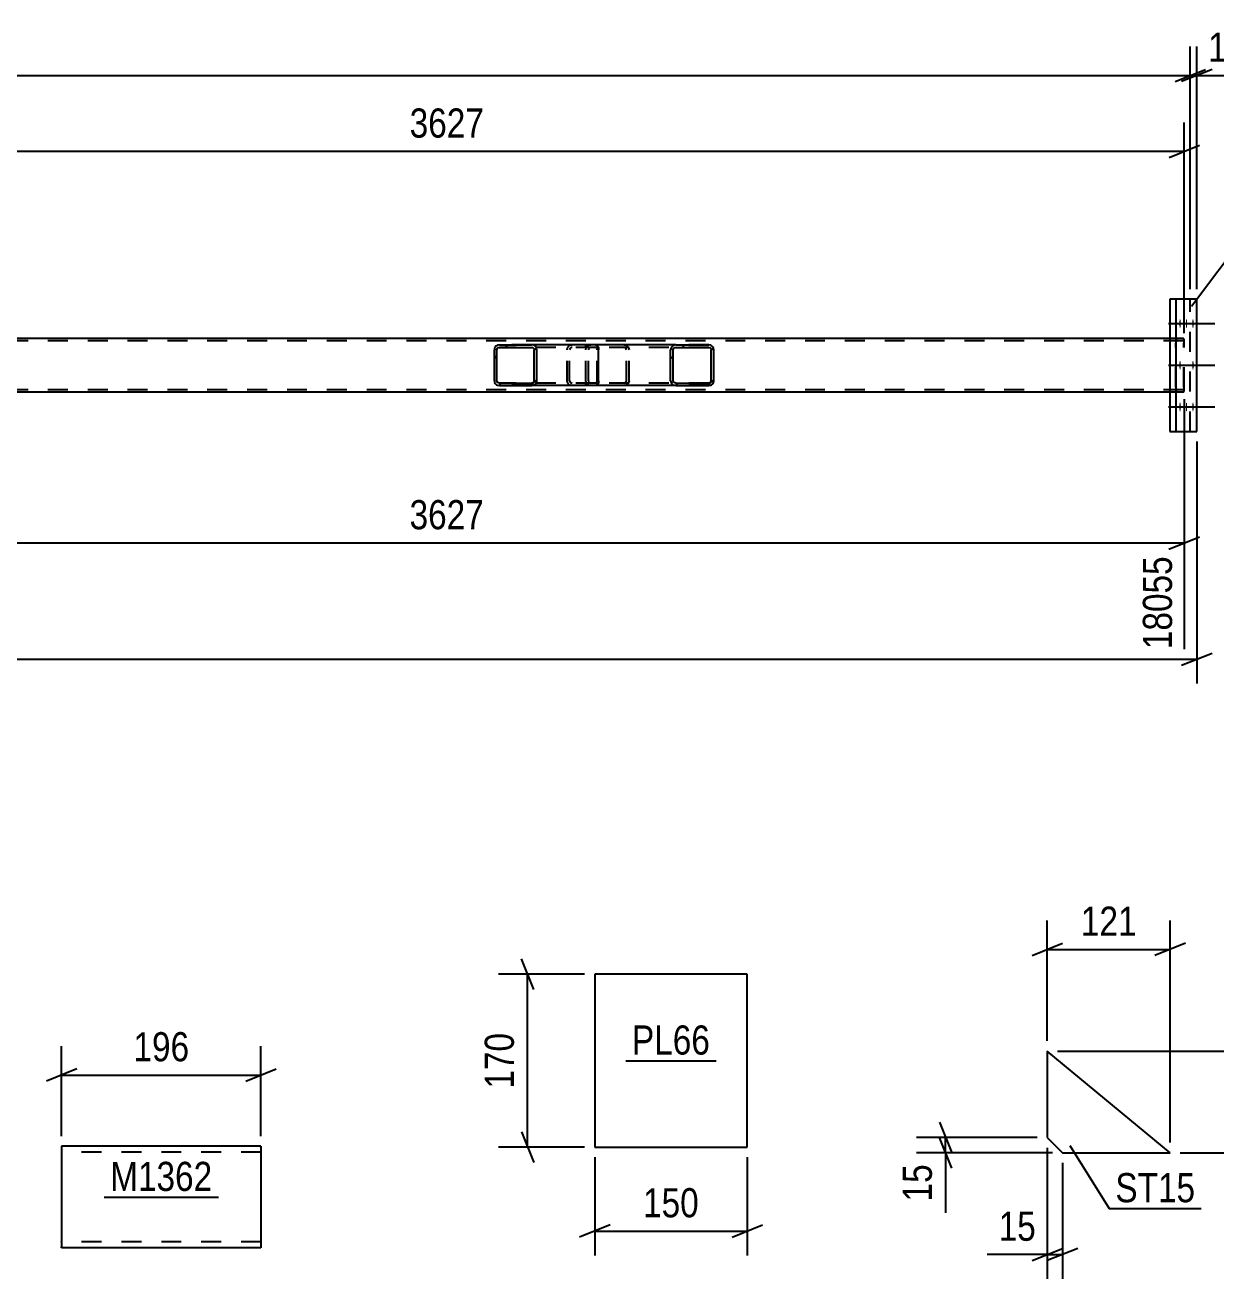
# Model space of a CAD drawing. Header units: millimetres. Extents: x 0 to 841, y 0 to 594.
# Drawn here: x 607.8 to 724.9, y 152.7 to 276 of the extents above; entities that cross this region are included whole.
import ezdxf

# ---------------------------------------------------------------- set-up
doc = ezdxf.new("R2010")
doc.units = ezdxf.units.MM
doc.linetypes.add('DXK_LINE_DOT2', pattern=[3.9198, 1.9599, -1.9599])
doc.styles.add('Arial Narrow', font='ARIALN.TTF', dxfattribs={"height": 0.2})

# ---------------------------------------------------------------- blocks, each defined once
blk = doc.blocks.new('Part-247343265-34538 - 4010')
at = {"linetype": 'Continuous'}
h = blk.add_hatch(dxfattribs=at)
h.set_pattern_fill('', scale=0.7, style=0, pattern_type=0)
h.set_pattern_definition([(45, (675.499, 244.2285), (-1.57154, 1.57154), [])])
h.paths.add_polyline_path([(675.54, 244.04), (675.5, 244.23), (675.39, 244.38), (675.22, 244.49), (675.03, 244.52), (671.79, 244.52), (671.6, 244.49), (671.43, 244.38), (671.32, 244.23), (671.28, 244.04), (671.28, 241), (671.32, 240.82), (671.43, 240.67), (671.6, 240.56), (671.79, 240.52), (675.03, 240.52), (675.22, 240.56), (675.39, 240.67), (675.5, 240.82), (675.54, 241)])
h.paths.add_polyline_path([(675.26, 240.91), (675.21, 240.84), (675.12, 240.78), (675.03, 240.76), (671.79, 240.76), (671.69, 240.78), (671.61, 240.84), (671.56, 240.91), (671.54, 241), (671.54, 244.04), (671.56, 244.14), (671.61, 244.21), (671.69, 244.27), (671.79, 244.28), (675.03, 244.28), (675.12, 244.27), (675.21, 244.21), (675.26, 244.14), (675.28, 244.04), (675.28, 241)])
at = {"color": 7, "linetype": 'DXK_LINE_DOT2'}
for p, q in [((662.93, 244.04), (662.97, 244.23)), ((663.21, 244.14), (663.19, 244.04)), ((663.26, 244.21), (663.21, 244.14)), ((663.25, 244.49), (663.44, 244.52)), ((663.34, 244.27), (663.26, 244.21)), ((663.44, 244.28), (663.34, 244.27)), ((663.92, 244.52), (663.44, 244.52)), ((675.03, 244.28), (663.44, 244.28)), ((666.68, 244.52), (666.87, 244.49)), ((666.78, 244.27), (666.68, 244.28)), ((666.86, 244.21), (666.78, 244.27)), ((666.91, 244.14), (666.86, 244.21)), ((666.93, 244.04), (666.91, 244.14)), ((667.15, 244.23), (667.19, 244.04)), ((675.03, 244.52), (671.79, 244.52)), ((662.93, 241), (662.93, 244.04)), ((663.19, 241), (663.19, 244.04)), ((666.93, 241), (666.93, 244.04)), ((667.19, 241), (667.19, 244.04)), ((662.97, 240.82), (662.93, 241)), ((663.19, 241), (663.21, 240.91)), ((663.21, 240.91), (663.26, 240.84)), ((663.44, 240.52), (663.25, 240.56)), ((663.26, 240.84), (663.34, 240.78)), ((663.34, 240.78), (663.44, 240.76)), ((675.03, 240.76), (663.44, 240.76)), ((663.92, 240.52), (663.44, 240.52)), ((666.68, 240.76), (666.78, 240.78)), ((666.87, 240.56), (666.68, 240.52)), ((666.78, 240.78), (666.86, 240.84)), ((666.86, 240.84), (666.91, 240.91)), ((666.91, 240.91), (666.93, 241)), ((667.19, 241), (667.15, 240.82)), ((675.03, 240.52), (671.79, 240.52))]:
    blk.add_line(p, q, dxfattribs=at)
at = {"color": 2, "linetype": 'Continuous'}
for p, q in [((671.79, 244.52), (663.92, 244.52)), ((671.32, 244.23), (671.28, 244.04)), ((671.54, 244.04), (671.56, 244.14)), ((671.56, 244.14), (671.61, 244.21)), ((671.79, 244.52), (671.6, 244.49)), ((671.61, 244.21), (671.69, 244.27)), ((671.69, 244.27), (671.79, 244.28)), ((671.79, 244.52), (675.03, 244.52)), ((671.79, 244.28), (675.03, 244.28)), ((675.22, 244.49), (675.03, 244.52)), ((675.03, 244.28), (675.12, 244.27)), ((675.12, 244.27), (675.21, 244.21)), ((675.21, 244.21), (675.26, 244.14)), ((675.26, 244.14), (675.28, 244.04)), ((675.54, 244.04), (675.5, 244.23)), ((671.28, 241), (671.28, 244.04)), ((671.54, 241), (671.54, 244.04)), ((675.28, 241), (675.28, 244.04)), ((675.54, 241), (675.54, 244.04)), ((671.79, 240.52), (663.92, 240.52)), ((671.28, 241), (671.32, 240.82)), ((671.56, 240.91), (671.54, 241)), ((671.61, 240.84), (671.56, 240.91)), ((671.6, 240.56), (671.79, 240.52)), ((671.69, 240.78), (671.61, 240.84)), ((671.79, 240.76), (671.69, 240.78)), ((671.79, 240.76), (675.03, 240.76)), ((671.79, 240.52), (675.03, 240.52)), ((675.12, 240.78), (675.03, 240.76)), ((675.03, 240.52), (675.22, 240.56)), ((675.21, 240.84), (675.12, 240.78)), ((675.26, 240.91), (675.21, 240.84)), ((675.28, 241), (675.26, 240.91)), ((675.5, 240.82), (675.54, 241))]:
    blk.add_line(p, q, dxfattribs=at)
at = {"color": 7, "linetype": 'DXK_LINE_DOT2'}
for centre, start, end in [((663.42, 244.02), 110.7583, 155.6801), ((666.7, 244.02), 24.3199, 69.2417), ((663.42, 241.03), 204.3199, 249.2417), ((666.7, 241.03), 290.7583, 335.6801)]:
    blk.add_arc(centre, 0.496, start, end, dxfattribs=at)
at = {"color": 2, "linetype": 'Continuous'}
for centre, start, end in [((671.77, 244.02), 110.7583, 155.68), ((675.05, 244.02), 24.32, 69.2417), ((671.77, 241.03), 204.32, 249.2417), ((675.05, 241.03), 290.7583, 335.68)]:
    blk.add_arc(centre, 0.496, start, end, dxfattribs=at)
blk = doc.blocks.new('Part-247343265-34546 - 4010')
at = {"linetype": 'Continuous'}
h = blk.add_hatch(dxfattribs=at)
h.set_pattern_fill('', scale=0.7, style=0, pattern_type=0)
h.set_pattern_definition([(45, (658.0879, 244.2285), (-1.57154, 1.57154), [])])
h.paths.add_polyline_path([(658.13, 244.04), (658.09, 244.23), (657.98, 244.38), (657.82, 244.49), (657.62, 244.52), (654.44, 244.52), (654.25, 244.49), (654.08, 244.38), (653.97, 244.23), (653.94, 244.04), (653.94, 241), (653.97, 240.82), (654.08, 240.67), (654.25, 240.56), (654.44, 240.52), (657.62, 240.52), (657.82, 240.56), (657.98, 240.67), (658.09, 240.82), (658.13, 241)])
h.paths.add_polyline_path([(657.86, 240.91), (657.8, 240.84), (657.72, 240.78), (657.62, 240.76), (654.44, 240.76), (654.34, 240.78), (654.26, 240.84), (654.21, 240.91), (654.19, 241), (654.19, 244.04), (654.21, 244.14), (654.26, 244.21), (654.34, 244.27), (654.44, 244.28), (657.62, 244.28), (657.72, 244.27), (657.8, 244.21), (657.86, 244.14), (657.87, 244.04), (657.87, 241)])
at = {"color": 2, "linetype": 'Continuous'}
for p, q in [((653.97, 244.23), (653.94, 244.04)), ((654.19, 244.04), (654.21, 244.14)), ((654.21, 244.14), (654.26, 244.21)), ((654.44, 244.52), (654.25, 244.49)), ((654.26, 244.21), (654.34, 244.27)), ((654.34, 244.27), (654.44, 244.28)), ((654.44, 244.52), (657.62, 244.52)), ((654.44, 244.28), (657.62, 244.28)), ((663.92, 244.52), (657.62, 244.52)), ((657.82, 244.49), (657.62, 244.52)), ((657.62, 244.28), (657.72, 244.27)), ((657.72, 244.27), (657.8, 244.21)), ((657.8, 244.21), (657.86, 244.14)), ((657.86, 244.14), (657.87, 244.04)), ((658.13, 244.04), (658.09, 244.23)), ((663.92, 244.52), (664.03, 244.49)), ((664.03, 244.49), (664.12, 244.38)), ((664.12, 244.38), (664.17, 244.23)), ((664.17, 244.23), (664.19, 244.04)), ((653.94, 241), (653.94, 244.04)), ((654.19, 241), (654.19, 244.04)), ((657.87, 241), (657.87, 244.04)), ((658.13, 241), (658.13, 244.04)), ((664.19, 241), (664.19, 244.04)), ((653.94, 241), (653.97, 240.82)), ((654.21, 240.91), (654.19, 241)), ((654.26, 240.84), (654.21, 240.91)), ((654.25, 240.56), (654.44, 240.52)), ((654.34, 240.78), (654.26, 240.84)), ((654.44, 240.76), (654.34, 240.78)), ((654.44, 240.76), (657.62, 240.76)), ((654.44, 240.52), (657.62, 240.52)), ((657.72, 240.78), (657.62, 240.76)), ((657.62, 240.52), (657.82, 240.56)), ((663.92, 240.52), (657.62, 240.52)), ((657.8, 240.84), (657.72, 240.78)), ((657.86, 240.91), (657.8, 240.84)), ((657.87, 241), (657.86, 240.91)), ((658.09, 240.82), (658.13, 241)), ((664.03, 240.56), (663.92, 240.52)), ((664.12, 240.67), (664.03, 240.56)), ((664.17, 240.82), (664.12, 240.67)), ((664.19, 241), (664.17, 240.82))]:
    blk.add_line(p, q, dxfattribs=at)
at = {"color": 7, "linetype": 'DXK_LINE_DOT2'}
for p, q in [((657.62, 244.52), (654.44, 244.52)), ((663.92, 244.28), (654.44, 244.28)), ((661.09, 244.04), (661.12, 244.23)), ((661.36, 244.14), (661.34, 244.04)), ((661.41, 244.21), (661.36, 244.14)), ((661.4, 244.49), (661.59, 244.52)), ((661.49, 244.27), (661.41, 244.21)), ((661.59, 244.28), (661.49, 244.27)), ((662.93, 244.28), (662.93, 244.52)), ((663.98, 244.27), (663.92, 244.28)), ((664.02, 244.21), (663.98, 244.27)), ((664.05, 244.14), (664.02, 244.21)), ((664.06, 244.04), (664.05, 244.14)), ((661.09, 241), (661.09, 244.04)), ((661.34, 241), (661.34, 244.04)), ((664.06, 241), (664.06, 244.04)), ((663.92, 240.76), (654.44, 240.76)), ((657.62, 240.52), (654.44, 240.52)), ((661.12, 240.82), (661.09, 241)), ((661.34, 241), (661.36, 240.91)), ((661.36, 240.91), (661.41, 240.84)), ((661.59, 240.52), (661.4, 240.56)), ((661.41, 240.84), (661.43, 240.82)), ((661.43, 240.82), (661.49, 240.78)), ((661.49, 240.78), (661.59, 240.76)), ((662.93, 240.52), (662.93, 240.76)), ((663.92, 240.76), (663.98, 240.78)), ((663.98, 240.78), (664.02, 240.84)), ((664.02, 240.84), (664.05, 240.91)), ((664.05, 240.91), (664.06, 241))]:
    blk.add_line(p, q, dxfattribs=at)
at = {"color": 2, "linetype": 'Continuous'}
for centre, start, end in [((654.42, 244.03), 111.1941, 156.1506), ((657.64, 244.03), 23.8494, 68.8059), ((654.42, 241.02), 203.8494, 248.8059), ((657.64, 241.02), 291.1941, 336.1506)]:
    blk.add_arc(centre, 0.492, start, end, dxfattribs=at)
at = {"color": 7, "linetype": 'DXK_LINE_DOT2'}
for centre, start, end in [((661.57, 244.03), 111.1941, 156.1506), ((661.57, 241.02), 203.8494, 248.8059)]:
    blk.add_arc(centre, 0.492, start, end, dxfattribs=at)
blk = doc.blocks.new('Part-247343265-34550 - 4010')
at = {"color": 2, "linetype": 'Continuous'}
for p, q in [((723.04, 249.02), (720.39, 249.02)), ((720.39, 249.02), (720.39, 236.02)), ((721.02, 236.02), (721.02, 249.02)), ((723.04, 236.02), (723.04, 249.02)), ((720.39, 236.02), (723.04, 236.02))]:
    blk.add_line(p, q, dxfattribs=at)
at = {"color": 7, "linetype": 'DXK_LINE_DOT2'}
blk.add_line((722.4, 236.02), (722.4, 249.02), dxfattribs=at)
blk = doc.blocks.new('Part-247343265-34647 - 4010')
at = {"color": 7, "linetype": 'DXK_LINE_DOT2'}
for p, q in [((721.74, 244.92), (58.99, 244.92)), ((721.74, 245.16), (720.39, 245.16)), ((720.99, 244.87), (720.98, 244.68)), ((720.98, 240.36), (720.98, 244.68)), ((721, 245.02), (720.99, 244.87)), ((721.03, 245.13), (721, 245.02)), ((721.02, 244.78), (721.03, 244.85)), ((721.02, 244.71), (721.02, 244.78)), ((721.02, 244.68), (721.02, 244.71)), ((721.02, 240.36), (721.02, 244.68)), ((721.06, 245.16), (721.03, 245.13)), ((721.03, 244.85), (721.04, 244.91)), ((721.04, 244.91), (721.06, 244.92)), ((721.76, 245.13), (721.74, 245.16)), ((721.74, 244.92), (721.75, 244.91)), ((721.75, 244.91), (721.76, 244.85)), ((721.79, 245.02), (721.76, 245.13)), ((721.76, 244.85), (721.77, 244.78)), ((721.77, 244.78), (721.77, 244.68)), ((721.77, 240.36), (721.77, 244.68)), ((721.8, 244.87), (721.79, 245.02)), ((721.81, 244.68), (721.8, 244.87)), ((721.81, 240.36), (721.81, 244.68)), ((721.74, 240.12), (58.99, 240.12)), ((721.74, 239.88), (720.39, 239.88)), ((720.98, 240.36), (720.99, 240.18)), ((720.99, 240.18), (721, 240.03)), ((721, 240.03), (721.03, 239.92)), ((721.02, 240.27), (721.02, 240.36)), ((721.03, 240.2), (721.02, 240.27)), ((721.04, 240.14), (721.03, 240.2)), ((721.03, 239.92), (721.06, 239.88)), ((721.06, 240.12), (721.04, 240.14)), ((721.75, 240.14), (721.74, 240.12)), ((721.74, 239.88), (721.76, 239.92)), ((721.76, 240.2), (721.75, 240.14)), ((721.77, 240.27), (721.76, 240.2)), ((721.76, 239.92), (721.79, 240.03)), ((721.77, 240.36), (721.77, 240.27)), ((721.79, 240.03), (721.8, 240.18)), ((721.8, 240.18), (721.81, 240.36))]:
    blk.add_line(p, q, dxfattribs=at)
at = {"color": 2, "linetype": 'Continuous'}
for p, q in [((720.39, 245.16), (581.92, 245.16)), ((720.39, 239.88), (581.92, 239.88))]:
    blk.add_line(p, q, dxfattribs=at)
blk = doc.blocks.new('Bolt-247343265-34651 - 4010')
at = {"linetype": 'Continuous'}
for points in [[(721.32, 246.62), (721.33, 246.72), (721.33, 246.8), (721.34, 246.88), (721.35, 246.95), (721.36, 247.01), (721.37, 247.04), (721.39, 247.06), (721.4, 247.06), (721.41, 247.04), (721.43, 247.01), (721.44, 246.95), (721.45, 246.88), (721.45, 246.8), (721.46, 246.72), (721.46, 246.62), (721.46, 246.53), (721.45, 246.45), (721.45, 246.37), (721.44, 246.3), (721.43, 246.24), (721.41, 246.21), (721.4, 246.19), (721.39, 246.19), (721.37, 246.21), (721.36, 246.24), (721.35, 246.3), (721.34, 246.37), (721.33, 246.45), (721.33, 246.53)], [(721.96, 246.62), (721.96, 246.72), (721.97, 246.8), (721.97, 246.88), (721.98, 246.95), (721.99, 247.01), (722.01, 247.04), (722.02, 247.06), (722.04, 247.06), (722.05, 247.04), (722.06, 247.01), (722.07, 246.95), (722.08, 246.88), (722.09, 246.8), (722.09, 246.72), (722.1, 246.62), (722.09, 246.53), (722.09, 246.45), (722.08, 246.37), (722.07, 246.3), (722.06, 246.24), (722.05, 246.21), (722.04, 246.19), (722.02, 246.19), (722.01, 246.21), (721.99, 246.24), (721.98, 246.3), (721.97, 246.37), (721.97, 246.45), (721.96, 246.53)], [(722.6, 246.62), (722.6, 246.72), (722.6, 246.8), (722.61, 246.88), (722.62, 246.95), (722.63, 247.01), (722.64, 247.04), (722.66, 247.06), (722.67, 247.06), (722.69, 247.04), (722.7, 247.01), (722.71, 246.95), (722.72, 246.88), (722.73, 246.8), (722.73, 246.72), (722.73, 246.62), (722.73, 246.53), (722.73, 246.45), (722.72, 246.37), (722.71, 246.3), (722.7, 246.24), (722.69, 246.21), (722.67, 246.19), (722.66, 246.19), (722.64, 246.21), (722.63, 246.24), (722.62, 246.3), (722.61, 246.37), (722.6, 246.45), (722.6, 246.53)], [(721.32, 242.52), (721.33, 242.62), (721.33, 242.7), (721.34, 242.78), (721.35, 242.85), (721.36, 242.91), (721.37, 242.94), (721.39, 242.96), (721.4, 242.96), (721.41, 242.94), (721.43, 242.91), (721.44, 242.85), (721.45, 242.78), (721.45, 242.7), (721.46, 242.62), (721.46, 242.52), (721.46, 242.43), (721.45, 242.35), (721.45, 242.27), (721.44, 242.2), (721.43, 242.14), (721.41, 242.11), (721.4, 242.09), (721.39, 242.09), (721.37, 242.11), (721.36, 242.14), (721.35, 242.2), (721.34, 242.27), (721.33, 242.35), (721.33, 242.43)], [(722.6, 242.52), (722.6, 242.62), (722.6, 242.7), (722.61, 242.78), (722.62, 242.85), (722.63, 242.91), (722.64, 242.94), (722.66, 242.96), (722.67, 242.96), (722.69, 242.94), (722.7, 242.91), (722.71, 242.85), (722.72, 242.78), (722.73, 242.7), (722.73, 242.62), (722.73, 242.52), (722.73, 242.43), (722.73, 242.35), (722.72, 242.27), (722.71, 242.2), (722.7, 242.14), (722.69, 242.11), (722.67, 242.09), (722.66, 242.09), (722.64, 242.11), (722.63, 242.14), (722.62, 242.2), (722.61, 242.27), (722.6, 242.35), (722.6, 242.43)], [(721.32, 238.42), (721.33, 238.52), (721.33, 238.6), (721.34, 238.68), (721.35, 238.75), (721.36, 238.81), (721.37, 238.84), (721.39, 238.86), (721.4, 238.86), (721.41, 238.84), (721.43, 238.81), (721.44, 238.75), (721.45, 238.68), (721.45, 238.6), (721.46, 238.52), (721.46, 238.42), (721.46, 238.33), (721.45, 238.25), (721.45, 238.17), (721.44, 238.1), (721.43, 238.04), (721.41, 238.01), (721.4, 237.99), (721.39, 237.99), (721.37, 238.01), (721.36, 238.04), (721.35, 238.1), (721.34, 238.17), (721.33, 238.25), (721.33, 238.33)], [(721.96, 238.42), (721.96, 238.52), (721.97, 238.6), (721.97, 238.68), (721.98, 238.75), (721.99, 238.81), (722.01, 238.84), (722.02, 238.86), (722.04, 238.86), (722.05, 238.84), (722.06, 238.81), (722.07, 238.75), (722.08, 238.68), (722.09, 238.6), (722.09, 238.52), (722.1, 238.42), (722.09, 238.33), (722.09, 238.25), (722.08, 238.17), (722.07, 238.1), (722.06, 238.04), (722.05, 238.01), (722.04, 237.99), (722.02, 237.99), (722.01, 238.01), (721.99, 238.04), (721.98, 238.1), (721.97, 238.17), (721.97, 238.25), (721.96, 238.33)], [(722.6, 238.42), (722.6, 238.52), (722.6, 238.6), (722.61, 238.68), (722.62, 238.75), (722.63, 238.81), (722.64, 238.84), (722.66, 238.86), (722.67, 238.86), (722.69, 238.84), (722.7, 238.81), (722.71, 238.75), (722.72, 238.68), (722.73, 238.6), (722.73, 238.52), (722.73, 238.42), (722.73, 238.33), (722.73, 238.25), (722.72, 238.17), (722.71, 238.1), (722.7, 238.04), (722.69, 238.01), (722.67, 237.99), (722.66, 237.99), (722.64, 238.01), (722.63, 238.04), (722.62, 238.1), (722.61, 238.17), (722.6, 238.25), (722.6, 238.33)]]:
    blk.add_hatch(color=1, dxfattribs=at).paths.add_polyline_path(points)
at = {"color": 1, "linetype": 'Continuous'}
for p, q in [((720.25, 246.62), (723.53, 246.62)), ((720.88, 246.62), (724.16, 246.62)), ((721.52, 246.62), (724.8, 246.62)), ((720.25, 242.52), (723.53, 242.52)), ((721.52, 242.52), (724.8, 242.52)), ((720.25, 238.42), (723.53, 238.42)), ((720.88, 238.42), (724.16, 238.42)), ((721.52, 238.42), (724.8, 238.42))]:
    blk.add_line(p, q, dxfattribs=at)
blk = doc.blocks.new('Part-247343265-50218 - 50217')
at = {"color": 2, "linetype": 'Continuous'}
for p, q in [((663.82, 182.64), (663.82, 165.64)), ((678.82, 182.64), (663.82, 182.64)), ((678.82, 165.64), (678.82, 182.64)), ((663.82, 165.64), (678.82, 165.64))]:
    blk.add_line(p, q, dxfattribs=at)
blk = doc.blocks.new('Part-247343265-50227 - 50226')
at = {"color": 2, "linetype": 'Continuous'}
for p, q in [((708.33, 175.08), (708.33, 166.58)), ((720.42, 165.08), (708.33, 175.08)), ((708.33, 166.58), (709.83, 165.08)), ((709.83, 165.08), (720.42, 165.08))]:
    blk.add_line(p, q, dxfattribs=at)
blk = doc.blocks.new('Part-247343265-50308 - 50307')
at = {"color": 2, "linetype": 'Continuous'}
for p, q in [((630.98, 165.73), (611.37, 165.73)), ((611.37, 165.73), (611.37, 155.82)), ((630.98, 165.73), (630.98, 155.73)), ((611.37, 155.73), (611.37, 155.82)), ((630.98, 155.73), (611.37, 155.73))]:
    blk.add_line(p, q, dxfattribs=at)
at = {"color": 7, "linetype": 'DXK_LINE_DOT2'}
for p, q in [((630.98, 165.64), (630.98, 165.73)), ((630.98, 165.13), (611.37, 165.13)), ((611.37, 156.33), (611.37, 156.37)), ((630.98, 156.33), (611.37, 156.33)), ((630.98, 156.33), (630.98, 156.37))]:
    blk.add_line(p, q, dxfattribs=at)
blk = doc.blocks.new('StraightDimension-247343265-47576 - 4010')
at = {"color": 7, "linetype": 'Continuous'}
for p, q in [((576.72, 254.56), (576.72, 266.41)), ((721.81, 245.68), (721.81, 266.41)), ((578.22, 264.16), (575.22, 262.96)), ((720.31, 262.96), (723.31, 264.16)), ((576.72, 263.56), (721.81, 263.56))]:
    blk.add_line(p, q, dxfattribs=at)
at = {"color": 0}
blk.add_wipeout([(653.52, 264.31), (653.52, 268.51), (645.01, 268.51), (645.01, 264.31)], dxfattribs=at)
at = {"color": 3, "style": 'Arial Narrow'}
blk.add_text('3627', height=2.863, dxfattribs=at).set_placement((645.61, 264.91))
blk = doc.blocks.new('StraightDimension-247343265-47651 - 4010')
at = {"color": 7, "linetype": 'Continuous'}
for p, q in [((723.04, 235.02), (723.04, 211.22)), ((49.73, 213.62), (723.04, 213.62)), ((721.54, 213.02), (724.54, 214.22))]:
    blk.add_line(p, q, dxfattribs=at)
blk = doc.blocks.new('StraightDimension-247343265-47627 - 4010')
at = {"color": 7, "linetype": 'Continuous'}
for p, q in [((722.4, 250.02), (722.4, 273.87)), ((720.9, 270.42), (723.9, 271.62)), ((50.37, 271.02), (722.4, 271.02))]:
    blk.add_line(p, q, dxfattribs=at)
blk = doc.blocks.new('StraightDimension-247343265-47626 - 4010')
at = {"color": 7, "linetype": 'Continuous'}
for p, q in [((722.4, 250.02), (722.4, 273.87)), ((723.04, 250.02), (723.04, 273.87)), ((720.9, 270.42), (723.9, 271.62)), ((724.54, 271.62), (721.54, 270.42)), ((722.4, 271.02), (723.04, 271.02)), ((723.04, 271.02), (728.94, 271.02)), ((723.04, 271.02), (728.94, 271.02))]:
    blk.add_line(p, q, dxfattribs=at)
at = {"color": 0}
blk.add_wipeout([(728.42, 271.77), (728.42, 275.97), (723.56, 275.97), (723.56, 271.77)], dxfattribs=at)
at = {"color": 3, "style": 'Arial Narrow'}
blk.add_text('16', height=2.863, dxfattribs=at).set_placement((724.16, 272.37))
blk = doc.blocks.new('StraightDimension-247343265-47601 - 4010')
at = {"color": 7, "linetype": 'Continuous'}
for p, q in [((721.8, 239.18), (721.8, 214.61)), ((576.72, 230.48), (576.72, 214.61)), ((578.22, 225.65), (575.22, 224.45)), ((720.3, 224.45), (723.3, 225.65)), ((576.72, 225.05), (721.8, 225.05))]:
    blk.add_line(p, q, dxfattribs=at)
at = {"color": 0}
blk.add_wipeout([(653.52, 225.8), (653.52, 230), (645, 230), (645, 225.8)], dxfattribs=at)
at = {"color": 3, "style": 'Arial Narrow'}
blk.add_text('3627', height=2.863, dxfattribs=at).set_placement((645.6, 226.4))
at = {"color": 0, "linetype": 'Continuous'}
blk.add_wipeout([(721.2, 224.35), (717, 224.35), (717, 214.01), (721.2, 214.01)], dxfattribs=at)
at = {"color": 3, "linetype": 'Continuous', "style": 'Arial Narrow'}
blk.add_text('18055', height=2.863, rotation=90.0002, dxfattribs=at).set_placement((720.6, 214.61))
blk = doc.blocks.new('StraightDimension-247343265-50450 - 50217')
at = {"color": 7, "linetype": 'Continuous'}
for p, q in [((663.82, 164.64), (663.82, 154.99)), ((678.82, 164.64), (678.82, 154.99)), ((665.32, 157.99), (662.32, 156.79)), ((677.32, 156.79), (680.32, 157.99)), ((663.82, 157.39), (678.82, 157.39))]:
    blk.add_line(p, q, dxfattribs=at)
at = {"color": 0}
blk.add_wipeout([(674.66, 158.14), (674.66, 162.34), (667.97, 162.34), (667.97, 158.14)], dxfattribs=at)
at = {"color": 3, "style": 'Arial Narrow'}
blk.add_text('150', height=2.863, dxfattribs=at).set_placement((668.57, 158.74))
blk = doc.blocks.new('StraightDimension-247343265-50446 - 50217')
at = {"color": 7, "linetype": 'Continuous'}
for p, q in [((657.81, 181.14), (656.61, 184.14)), ((662.82, 182.64), (654.36, 182.64)), ((657.21, 165.64), (657.21, 182.64)), ((656.61, 167.14), (657.81, 164.14)), ((662.82, 165.64), (654.36, 165.64))]:
    blk.add_line(p, q, dxfattribs=at)
at = {"color": 0}
blk.add_wipeout([(656.46, 177.48), (652.26, 177.48), (652.26, 170.79), (656.46, 170.79)], dxfattribs=at)
at = {"color": 3, "style": 'Arial Narrow'}
blk.add_text('170', height=2.863, rotation=90.0002, dxfattribs=at).set_placement((655.86, 171.39))
blk = doc.blocks.new('StraightDimension-247343265-50462 - 50226')
at = {"color": 7, "linetype": 'Continuous'}
for p, q in [((697.73, 168.08), (698.93, 165.08)), ((707.33, 166.58), (695.48, 166.58)), ((698.93, 163.58), (697.73, 166.58)), ((698.33, 165.08), (698.33, 166.58)), ((708.83, 165.08), (695.48, 165.08)), ((698.33, 165.08), (698.33, 159.17)), ((698.33, 165.08), (698.33, 159.17))]:
    blk.add_line(p, q, dxfattribs=at)
at = {"color": 0}
blk.add_wipeout([(697.58, 164.55), (693.38, 164.55), (693.38, 159.7), (697.58, 159.7)], dxfattribs=at)
at = {"color": 3, "style": 'Arial Narrow'}
blk.add_text('15', height=2.863, rotation=90.0002, dxfattribs=at).set_placement((696.98, 160.3))
blk = doc.blocks.new('StraightDimension-247343265-50454 - 50226')
at = {"color": 7, "linetype": 'Continuous'}
for p, q in [((708.33, 165.58), (708.33, 152.68)), ((709.83, 164.08), (709.83, 152.68)), ((706.83, 154.48), (709.83, 155.68)), ((711.33, 155.68), (708.33, 154.48)), ((708.33, 155.08), (702.43, 155.08)), ((708.33, 155.08), (702.43, 155.08)), ((708.33, 155.08), (709.83, 155.08))]:
    blk.add_line(p, q, dxfattribs=at)
at = {"color": 0}
blk.add_wipeout([(707.81, 155.83), (707.81, 160.03), (702.95, 160.03), (702.95, 155.83)], dxfattribs=at)
at = {"color": 3, "style": 'Arial Narrow'}
blk.add_text('15', height=2.863, dxfattribs=at).set_placement((703.55, 156.43))
blk = doc.blocks.new('StraightDimension-247343265-50466 - 50226')
at = {"color": 7, "linetype": 'Continuous'}
for p, q in [((729.82, 176.58), (731.02, 173.58)), ((709.33, 175.08), (732.82, 175.08)), ((730.42, 165.08), (730.42, 175.08)), ((731.02, 163.58), (729.82, 166.58)), ((721.42, 165.08), (732.82, 165.08))]:
    blk.add_line(p, q, dxfattribs=at)
at = {"color": 0}
blk.add_wipeout([(729.67, 173.42), (725.47, 173.42), (725.47, 166.74), (729.67, 166.74)], dxfattribs=at)
at = {"color": 3, "style": 'Arial Narrow'}
blk.add_text('100', height=2.863, rotation=90.0002, dxfattribs=at).set_placement((729.07, 167.34))
blk = doc.blocks.new('StraightDimension-247343265-50458 - 50226')
at = {"color": 7, "linetype": 'Continuous'}
for p, q in [((708.33, 176.08), (708.33, 187.93)), ((720.42, 166.08), (720.42, 187.93)), ((706.83, 184.48), (709.83, 185.68)), ((708.33, 185.08), (720.42, 185.08)), ((721.92, 185.68), (718.92, 184.48))]:
    blk.add_line(p, q, dxfattribs=at)
at = {"color": 0}
blk.add_wipeout([(717.72, 185.83), (717.72, 190.03), (711.04, 190.03), (711.04, 185.83)], dxfattribs=at)
at = {"color": 3, "style": 'Arial Narrow'}
blk.add_text('121', height=2.863, dxfattribs=at).set_placement((711.64, 186.43))
blk = doc.blocks.new('StraightDimension-247343265-50526 - 50307')
at = {"color": 7, "linetype": 'Continuous'}
for p, q in [((611.37, 166.73), (611.37, 175.58)), ((630.98, 166.73), (630.98, 175.58)), ((612.87, 173.33), (609.87, 172.13)), ((611.37, 172.73), (630.98, 172.73)), ((629.48, 172.13), (632.48, 173.33))]:
    blk.add_line(p, q, dxfattribs=at)
at = {"color": 0}
blk.add_wipeout([(624.52, 173.48), (624.52, 177.68), (617.84, 177.68), (617.84, 173.48)], dxfattribs=at)
at = {"color": 3, "style": 'Arial Narrow'}
blk.add_text('196', height=2.863, dxfattribs=at).set_placement((618.44, 174.08))
blk = doc.blocks.new('Mark-247343265-49463 - 4010')
at = {"color": 0}
blk.add_wipeout([(736.22, 258.12), (736.22, 261.12), (730.01, 261.12), (730.01, 258.12)], dxfattribs=at)
blk.add_wipeout([(736.22, 258.12), (736.22, 261.12), (730.01, 261.12), (730.01, 258.12)], dxfattribs=at)
at = {"color": 30, "linetype": 'Continuous'}
for p, q in [((722.52, 248.34), (729.41, 257.52)), ((729.41, 257.52), (736.82, 257.52))]:
    blk.add_line(p, q, dxfattribs=at)
at = {"color": 3, "style": 'Arial Narrow'}
blk.add_text('SP4', height=2.863, dxfattribs=at).set_placement((730.01, 258.12))
blk = doc.blocks.new('Mark-247343265-50594 - 50217')
at = {"color": 0}
blk.add_wipeout([(675.15, 174.74), (675.15, 177.74), (667.48, 177.74), (667.48, 174.74)], dxfattribs=at)
blk.add_wipeout([(675.15, 174.74), (675.15, 177.74), (667.48, 177.74), (667.48, 174.74)], dxfattribs=at)
at = {"color": 30, "linetype": 'Continuous'}
blk.add_line((666.88, 174.14), (675.75, 174.14), dxfattribs=at)
at = {"color": 3, "style": 'Arial Narrow'}
blk.add_text('PL66', height=2.863, dxfattribs=at).set_placement((667.48, 174.74))
blk = doc.blocks.new('Mark-247343265-50597 - 50226')
at = {"color": 0}
blk.add_wipeout([(722.88, 160.22), (722.88, 163.22), (715.03, 163.22), (715.03, 160.22)], dxfattribs=at)
blk.add_wipeout([(722.88, 160.22), (722.88, 163.22), (715.03, 163.22), (715.03, 160.22)], dxfattribs=at)
at = {"color": 30, "linetype": 'Continuous'}
for p, q in [((710.55, 165.79), (714.43, 159.62)), ((714.43, 159.62), (723.48, 159.62))]:
    blk.add_line(p, q, dxfattribs=at)
at = {"color": 3, "style": 'Arial Narrow'}
blk.add_text('ST15', height=2.863, dxfattribs=at).set_placement((715.03, 160.22))
blk = doc.blocks.new('Mark-247343265-50600 - 50307')
at = {"color": 0}
blk.add_wipeout([(626.2, 161.33), (626.2, 164.33), (616.15, 164.33), (616.15, 161.33)], dxfattribs=at)
blk.add_wipeout([(626.2, 161.33), (626.2, 164.33), (616.15, 164.33), (616.15, 161.33)], dxfattribs=at)
at = {"color": 30, "linetype": 'Continuous'}
blk.add_line((615.55, 160.73), (626.8, 160.73), dxfattribs=at)
at = {"color": 3, "style": 'Arial Narrow'}
blk.add_text('M1362', height=2.863, dxfattribs=at).set_placement((616.15, 161.33))

msp = doc.modelspace()

# ---------------------------------------------------------------- block references
for name in ['Part-247343265-34550 - 4010', 'Bolt-247343265-34651 - 4010', 'Part-247343265-34647 - 4010', 'Part-247343265-34546 - 4010', 'Part-247343265-34538 - 4010', 'StraightDimension-247343265-47651 - 4010', 'Part-247343265-50218 - 50217', 'StraightDimension-247343265-50526 - 50307', 'Part-247343265-50227 - 50226', 'Part-247343265-50308 - 50307', 'StraightDimension-247343265-50450 - 50217']:
    msp.add_blockref(name, (0, 0))

# ---------------------------------------------------------------- next in the draw order: block references
for name in ['StraightDimension-247343265-47576 - 4010', 'StraightDimension-247343265-47601 - 4010', 'StraightDimension-247343265-50446 - 50217', 'Mark-247343265-50594 - 50217', 'StraightDimension-247343265-50462 - 50226', 'Mark-247343265-50600 - 50307']:
    msp.add_blockref(name, (0, 0))

# ---------------------------------------------------------------- next in the draw order: block references
for name in ['StraightDimension-247343265-47627 - 4010', 'StraightDimension-247343265-50454 - 50226']:
    msp.add_blockref(name, (0, 0))

# ---------------------------------------------------------------- next in the draw order: block references
for name in ['StraightDimension-247343265-47626 - 4010', 'StraightDimension-247343265-50466 - 50226']:
    msp.add_blockref(name, (0, 0))

# ---------------------------------------------------------------- next in the draw order: block references
for name in ['Mark-247343265-49463 - 4010', 'StraightDimension-247343265-50458 - 50226']:
    msp.add_blockref(name, (0, 0))

# ---------------------------------------------------------------- next in the draw order: block references
msp.add_blockref('Mark-247343265-50597 - 50226', (0, 0))

doc.saveas('drawing.dxf')
